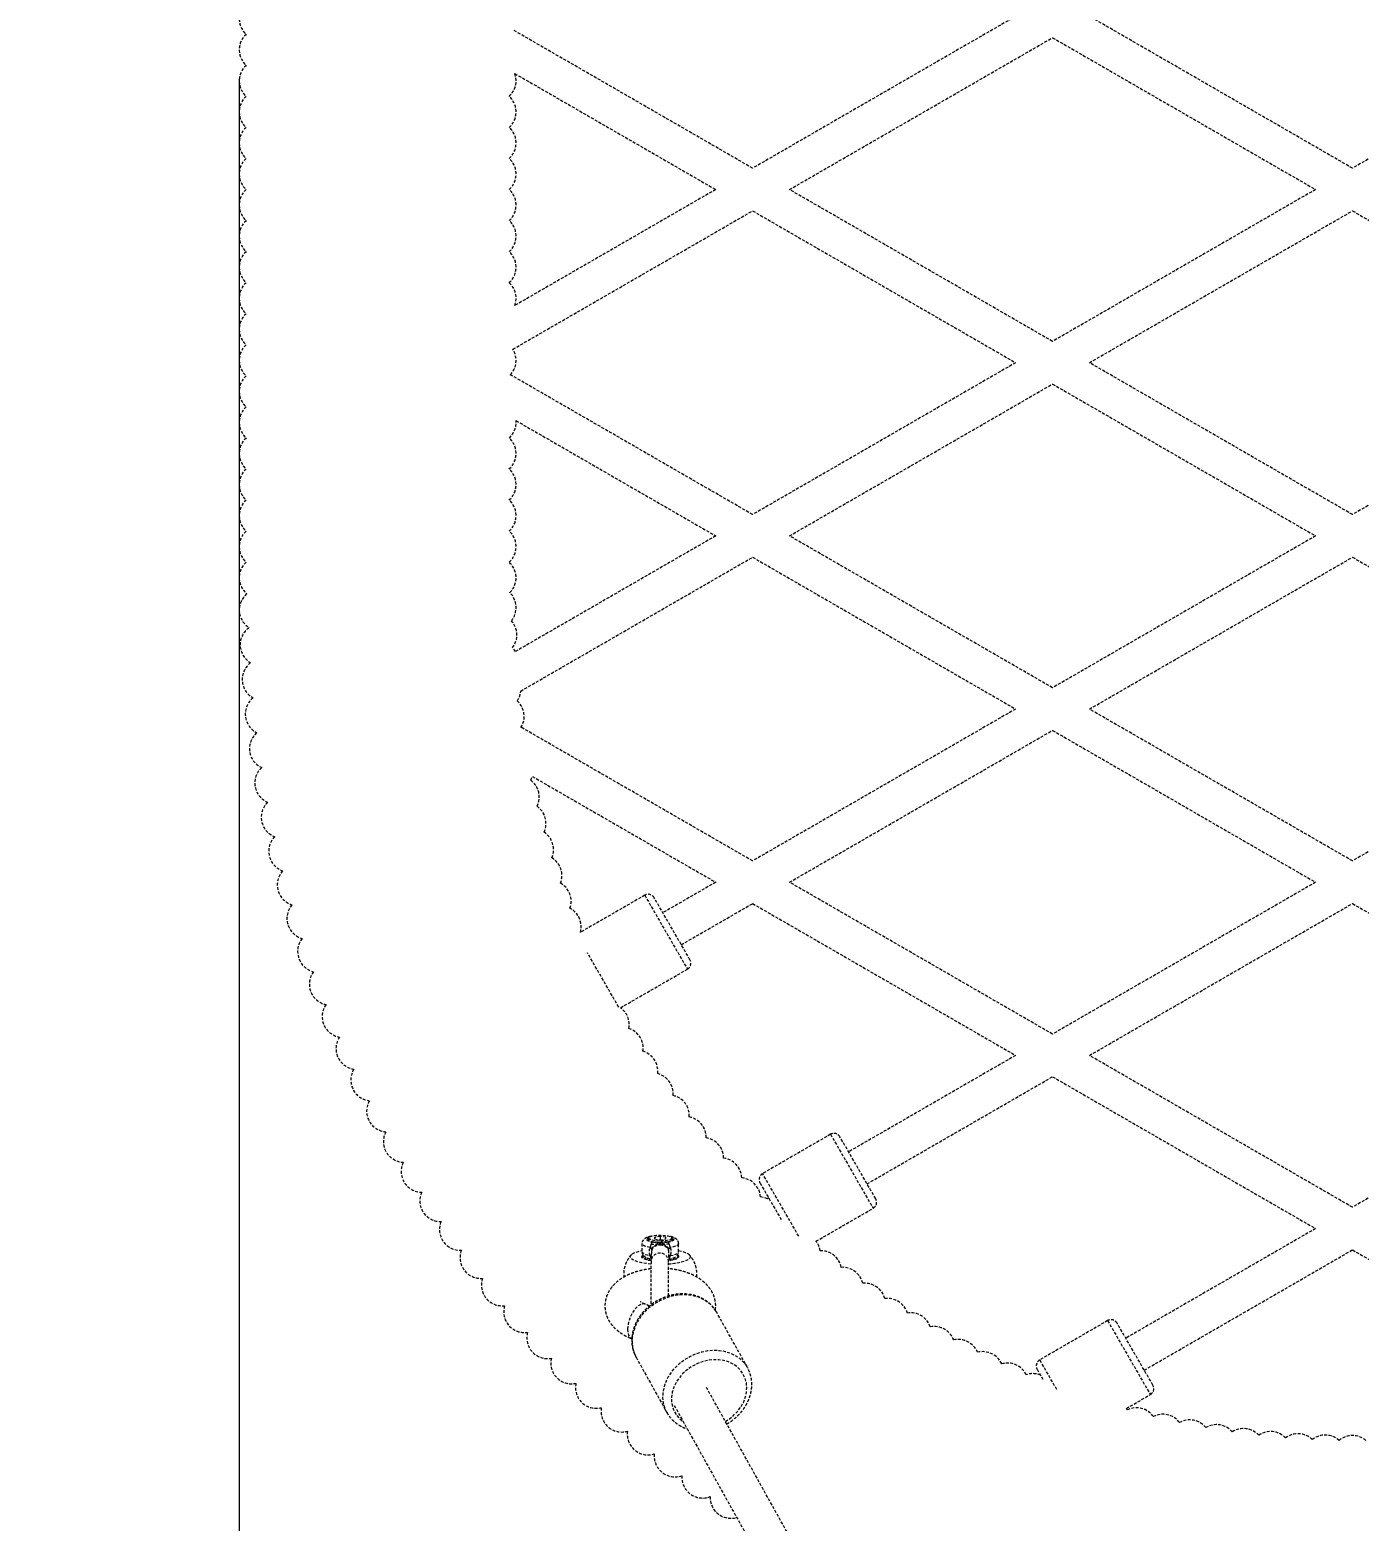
# Model space of a CAD drawing. Header units: millimetres. Extents: x -4197 to 3701, y -3900 to 3375.
# Drawn here: x -375 to 202, y -431 to 215 of the extents above; entities that cross this region are included whole.
import ezdxf

# ---------------------------------------------------------------- set-up
doc = ezdxf.new("R2010")
doc.units = ezdxf.units.MM
doc.linetypes.add('HIDDEN', pattern=[1.905, 1.27, -0.635])
for name, color, linetype in [('DIKOM_ОБЪЕКТ', 7, 'Continuous'), ('DIKOM_РАЗМЕР_ЗОНА', 7, 'Continuous'), ('DIKOM_РАЗМЕР_ОБЪЕКТА', 7, 'Continuous')]:
    doc.layers.add(name, color=color, linetype=linetype)
doc.styles.add('style1', font='arialbd.ttf', dxfattribs={"width": 0.8})
doc.dimstyles.new('1-50', dxfattribs={"dimtxt": 300, "dimasz": 200, "dimexe": 100, "dimexo": 0, "dimgap": 100, "dimtad": 1, "dimtxsty": 'style1', "dimcen": 200, "dimclrd": 7, "dimclre": 7, "dimclrt": 7, "dimadec": 1, "dimazin": 2, "dimtfac": 1, "dimtmove": 0, "dimatfit": 2, "dimfxl": 0, "dimlwd": 25, "dimlwe": 18, "dimarcsym": 0})

# ---------------------------------------------------------------- blocks, each defined once
blk = doc.blocks.new('*D0')
at = {"layer": 'Defpoints', "color": 0, "transparency": 16777216}
for p in [(-3303.28, 145.88), (3700.72, 145.88), (-3303.28, -3799.98)]:
    blk.add_point(p, dxfattribs=at)
at = {"layer": 'DIKOM_РАЗМЕР_ЗОНА', "color": 7, "lineweight": 18, "transparency": 16777216}
for p, q in [((-3303.28, 145.88), (-3303.28, -3899.98)), ((3700.72, 145.88), (3700.72, -3899.98))]:
    blk.add_line(p, q, dxfattribs=at)
at = {"layer": 'DIKOM_РАЗМЕР_ЗОНА', "color": 7, "lineweight": 25, "transparency": 16777216}
blk.add_line((3500.72, -3799.98), (-3103.28, -3799.98), dxfattribs=at)
at = {"layer": 'DIKOM_РАЗМЕР_ЗОНА', "color": 7, "transparency": 16777216}
for points in [[(-3103.28, -3766.65), (-3103.28, -3833.31), (-3303.28, -3799.98)], [(3500.72, -3766.65), (3500.72, -3833.31), (3700.72, -3799.98)]]:
    blk.add_solid(points, dxfattribs=at)
at = {"layer": 'DIKOM_РАЗМЕР_ЗОНА', "color": 7, "transparency": 16777216, "insert": (198.72, -3521.28), "char_height": 300, "attachment_point": 5, "style": 'style1'}
blk.add_mtext('{\\fArial|b0|i0|c204|p34;\\H1.16667x;7005}', dxfattribs=at)
blk = doc.blocks.new('*D1')
at = {"layer": 'Defpoints', "color": 0, "transparency": 16777216}
for p in [(-283.75, 193.76), (681.19, 193.76), (-283.75, -2258.89)]:
    blk.add_point(p, dxfattribs=at)
at = {"layer": 'DIKOM_РАЗМЕР_ОБЪЕКТА', "color": 7, "lineweight": 18, "transparency": 16777216}
for p, q in [((-283.75, 193.76), (-283.75, -2358.89)), ((681.19, 193.76), (681.19, -2358.89))]:
    blk.add_line(p, q, dxfattribs=at)
at = {"layer": 'DIKOM_РАЗМЕР_ОБЪЕКТА', "color": 7, "lineweight": 25, "transparency": 16777216}
blk.add_line((481.19, -2258.89), (-83.75, -2258.89), dxfattribs=at)
at = {"layer": 'DIKOM_РАЗМЕР_ОБЪЕКТА', "color": 7, "transparency": 16777216}
for points in [[(-83.75, -2225.56), (-83.75, -2292.22), (-283.75, -2258.89)], [(481.19, -2225.56), (481.19, -2292.22), (681.19, -2258.89)]]:
    blk.add_solid(points, dxfattribs=at)
at = {"layer": 'DIKOM_РАЗМЕР_ОБЪЕКТА', "color": 7, "transparency": 16777216, "insert": (198.72, -1980.19), "char_height": 300, "attachment_point": 5, "style": 'style1'}
blk.add_mtext('{\\fArial|b0|i0|c204|p34;\\H1.16667x;965}', dxfattribs=at)
blk = doc.blocks.new('*D2')
at = {"layer": 'Defpoints', "color": 0, "transparency": 16777216}
for p in [(-934.08, 1825.38), (198.72, 1825.38), (198.72, -1533.62)]:
    blk.add_point(p, dxfattribs=at)
at = {"layer": 'DIKOM_РАЗМЕР_ОБЪЕКТА', "color": 7, "lineweight": 18, "transparency": 16777216}
for p, q in [((198.72, 1825.38), (-1034.08, 1825.38)), ((198.72, -1533.62), (-1034.08, -1533.62))]:
    blk.add_line(p, q, dxfattribs=at)
at = {"layer": 'DIKOM_РАЗМЕР_ОБЪЕКТА', "color": 7, "lineweight": 25, "transparency": 16777216}
blk.add_line((-934.08, -1333.62), (-934.08, 1625.38), dxfattribs=at)
at = {"layer": 'DIKOM_РАЗМЕР_ОБЪЕКТА', "color": 7, "transparency": 16777216}
for points in [[(-967.42, 1625.38), (-900.75, 1625.38), (-934.08, 1825.38)], [(-967.42, -1333.62), (-900.75, -1333.62), (-934.08, -1533.62)]]:
    blk.add_solid(points, dxfattribs=at)
at = {"layer": 'DIKOM_РАЗМЕР_ОБЪЕКТА', "color": 7, "transparency": 16777216, "insert": (-1212.9, 33.6), "char_height": 300, "attachment_point": 5, "rotation": 90, "style": 'style1'}
blk.add_mtext('{\\fArial|b0|i0|c204|p34;\\H1.16667x;3360}', dxfattribs=at)
blk = doc.blocks.new('*D3')
at = {"layer": 'Defpoints', "color": 0, "transparency": 16777216}
for p in [(-3721.93, 3375.38), (198.72, 3375.38), (198.72, -3083.62)]:
    blk.add_point(p, dxfattribs=at)
at = {"layer": 'DIKOM_РАЗМЕР_ЗОНА', "color": 7, "lineweight": 18, "transparency": 16777216}
for p, q in [((198.72, 3375.38), (-3821.93, 3375.38)), ((198.72, -3083.62), (-3821.93, -3083.62))]:
    blk.add_line(p, q, dxfattribs=at)
at = {"layer": 'DIKOM_РАЗМЕР_ЗОНА', "color": 7, "lineweight": 25, "transparency": 16777216}
blk.add_line((-3721.93, -2883.62), (-3721.93, 3175.38), dxfattribs=at)
at = {"layer": 'DIKOM_РАЗМЕР_ЗОНА', "color": 7, "transparency": 16777216}
for points in [[(-3755.26, 3175.38), (-3688.6, 3175.38), (-3721.93, 3375.38)], [(-3755.26, -2883.62), (-3688.6, -2883.62), (-3721.93, -3083.62)]]:
    blk.add_solid(points, dxfattribs=at)
at = {"layer": 'DIKOM_РАЗМЕР_ЗОНА', "color": 7, "transparency": 16777216, "insert": (-4000.63, 193.17), "char_height": 300, "attachment_point": 5, "rotation": 90, "style": 'style1'}
blk.add_mtext('{\\fArial|b0|i0|c204|p34;\\H1.16667x;6460}', dxfattribs=at)

msp = doc.modelspace()

# ---------------------------------------------------------------- linework, layer by layer
at = {"layer": 'DIKOM_ОБЪЕКТ', "color": 7, "linetype": 'HIDDEN', "lineweight": 15}
for p, q in [((52.719, 220.941), (-61.281, 155.123)), ((198.719, 155.123), (84.719, 220.941)), ((312.719, 220.941), (198.719, 155.123)), ((-61.281, 155.123), (-165.171, 215.104)), ((-45.281, 145.885), (68.719, 211.703)), ((68.719, 211.703), (182.719, 145.885)), ((-164.358, 196.159), (-77.281, 145.885)), ((-77.281, 145.885), (-164.358, 95.611)), ((68.719, 80.067), (-45.281, 145.885)), ((182.719, 145.885), (68.719, 80.067)), ((-165.171, 76.666), (-61.281, 136.647)), ((-61.281, 136.647), (52.719, 70.829)), ((84.719, 70.829), (198.719, 136.647)), ((198.719, 136.647), (312.719, 70.829)), ((-61.281, 5.012), (-166.284, 65.635)), ((52.719, 70.829), (-61.281, 5.012)), ((198.719, 5.012), (84.719, 70.829)), ((312.719, 70.829), (198.719, 5.012)), ((-45.281, -4.226), (68.719, 61.592)), ((68.719, 61.592), (182.719, -4.226)), ((-163.816, 45.735), (-77.281, -4.226)), ((-77.281, -4.226), (-164.05, -54.323)), ((68.719, -70.044), (-45.281, -4.226)), ((182.719, -4.226), (68.719, -70.044)), ((-161.747, -71.468), (-61.281, -13.464)), ((-61.281, -13.464), (52.719, -79.282)), ((84.719, -79.282), (198.719, -13.464)), ((198.719, -13.464), (312.719, -79.282)), ((52.719, -79.282), (-61.281, -145.1)), ((198.719, -145.1), (84.719, -79.282)), ((312.719, -79.282), (198.719, -145.1)), ((-61.281, -145.1), (-161.608, -87.176)), ((-45.281, -154.337), (68.719, -88.519)), ((68.719, -88.519), (182.719, -154.337)), ((-156.707, -108.481), (-77.281, -154.337)), ((-77.281, -154.337), (-100.187, -167.562)), ((68.719, -220.155), (-45.281, -154.337)), ((182.719, -154.337), (68.719, -220.155)), ((-108.035, -159.969), (-135.922, -176.069)), ((-108.035, -159.969), (-89.535, -192.012)), ((-88.437, -187.914), (-103.937, -161.067)), ((-92.187, -181.418), (-61.281, -163.575)), ((-61.281, -163.575), (52.719, -229.393)), ((84.719, -229.393), (198.719, -163.575)), ((198.719, -163.575), (312.719, -229.393)), ((-119.303, -208.451), (-132.889, -184.92)), ((-118.524, -208.748), (-89.535, -192.012)), ((52.719, -229.393), (-19.668, -271.185)), ((198.719, -295.211), (84.719, -229.393)), ((312.719, -229.393), (198.719, -295.211)), ((-11.668, -285.042), (68.719, -238.63)), ((68.719, -238.63), (182.719, -304.448)), ((-27.516, -263.592), (-56.961, -280.592)), ((-27.516, -263.592), (-9.016, -295.635)), ((-7.918, -291.537), (-23.418, -264.69)), ((-41.279, -307.755), (-56.961, -280.592)), ((-58.059, -284.69), (-48.902, -300.55)), ((-54.309, -291.185), (-54.829, -291.485)), ((-33.803, -309.946), (-9.016, -295.635)), ((-106.281, -308.564), (-106.281, -309.53)), ((-106.258, -309.652), (-106.281, -309.53)), ((-103.718, -308.192), (-103.743, -308.924)), ((-103.743, -308.924), (-101.306, -309.296)), ((-101.255, -307.831), (-103.718, -308.192)), ((-103.718, -308.928), (-103.718, -308.192)), ((-101.306, -309.296), (-98.844, -308.935)), ((-98.818, -308.203), (-101.255, -307.831)), ((-101.255, -309.288), (-101.255, -307.831)), ((-98.844, -308.935), (-98.818, -308.203)), ((-96.281, -309.541), (-96.303, -309.652)), ((-96.281, -309.53), (-96.281, -308.564)), ((182.719, -304.448), (100.463, -351.939)), ((-109.231, -310.978), (-109.231, -314.456)), ((-109.031, -316.388), (-109.031, -317.143)), ((-105.151, -314.685), (-105.289, -318.654)), ((-97.694, -318.918), (-97.556, -314.943)), ((-93.531, -317.143), (-93.531, -316.388)), ((-93.331, -314.456), (-93.331, -310.978)), ((108.463, -365.795), (198.719, -313.686)), ((198.719, -313.686), (288.975, -365.795)), ((-97.353, -317.434), (-97.645, -317.513)), ((-76.849, -340.736), (-77.008, -340.459)), ((-63.476, -364.72), (-76.849, -340.736)), ((92.615, -344.345), (63.17, -361.345)), ((92.615, -344.345), (111.115, -376.388)), ((112.213, -372.29), (96.713, -345.443)), ((-111.785, -360.216), (-98.412, -384.2)), ((70.594, -374.204), (63.17, -361.345)), ((-63.476, -364.72), (-63.348, -364.955)), ((62.072, -365.443), (64.508, -369.662)), ((189.287, -858.537), (-81.284, -373.295)), ((-95.258, -381.087), (175.313, -866.329)), ((100.734, -382.382), (111.115, -376.388)), ((101.181, -383.001), (100.734, -382.382))]:
    msp.add_line(p, q, dxfattribs=at)
at = {"layer": 'DIKOM_ОБЪЕКТ', "color": 7, "linetype": 'HIDDEN', "lineweight": 15, "flags": 128}
for points in [[(-164.05, -54.323), (-164.333, -53.879), (-165.345, -52.643)], [(-157.402, -110.12), (-156.763, -108.655), (-156.707, -108.481)], [(-54.829, -291.485), (-56.28, -290.994), (-57.86, -290.752)], [(-105.924, -308.084), (-106.544, -308.329), (-107.058, -308.678), (-107.231, -309.049), (-107.054, -309.42), (-106.536, -309.769), (-105.71, -310.075), (-104.622, -310.321)], [(-106.781, -309.034), (-106.58, -308.666), (-106.258, -308.441)], [(-96.303, -308.441), (-95.956, -308.691), (-95.781, -309.059), (-95.981, -309.427), (-96.543, -309.769), (-97.427, -310.062), (-98.574, -310.286), (-99.905, -310.425), (-101.33, -310.47), (-102.752, -310.418), (-104.073, -310.273), (-105.205, -310.044), (-106.068, -309.747), (-106.606, -309.403), (-106.781, -309.034), (-106.781, -309.034)], [(-96.281, -308.575), (-96.478, -308.924), (-97.032, -309.246), (-97.901, -309.517), (-99.02, -309.718), (-100.307, -309.833), (-101.667, -309.854), (-102.997, -309.779), (-104.201, -309.614), (-105.187, -309.371), (-105.885, -309.069), (-106.24, -308.728), (-106.228, -308.376), (-105.849, -308.037), (-105.131, -307.738), (-104.127, -307.5), (-102.913, -307.34), (-101.577, -307.272), (-100.22, -307.299), (-98.941, -307.42), (-97.835, -307.626), (-96.986, -307.901), (-96.454, -308.226), (-96.281, -308.575)], [(-98.028, -310.336), (-96.924, -310.095), (-96.076, -309.793), (-95.535, -309.446), (-95.332, -309.076), (-95.479, -308.705), (-95.968, -308.353), (-96.637, -308.084)], [(-105.333, -319.826), (-105.518, -319.81), (-107.491, -319.585), (-109.293, -319.279), (-110.875, -318.9), (-112.193, -318.458), (-113.21, -317.966), (-113.9, -317.438), (-114.243, -316.887), (-114.229, -316.329), (-113.859, -315.779), (-113.143, -315.253), (-112.101, -314.764), (-110.762, -314.327), (-109.231, -313.967)], [(-109.281, -316.629), (-109.094, -316.184), (-108.854, -315.962)], [(-105.281, -318.422), (-106.46, -318.207), (-107.65, -317.882), (-108.541, -317.498), (-109.094, -317.074), (-109.281, -316.629)], [(-105.745, -312.681), (-107.034, -312.398), (-108.063, -312.052), (-108.786, -311.657), (-109.171, -311.231), (-109.231, -310.981)], [(-109.231, -314.456), (-109.171, -314.708), (-108.786, -315.134), (-108.063, -315.529), (-107.034, -315.876), (-105.745, -316.158)], [(-108.837, -315.941), (-108.995, -316.195), (-108.974, -316.629), (-108.594, -317.051), (-107.872, -317.443), (-106.841, -317.785), (-105.551, -318.062), (-105.27, -318.107)], [(-93.331, -313.967), (-91.8, -314.327), (-90.46, -314.764), (-89.418, -315.253), (-88.703, -315.779), (-88.333, -316.329), (-88.319, -316.887), (-88.662, -317.438), (-89.351, -317.966), (-90.369, -318.458), (-91.687, -318.9), (-93.268, -319.279), (-95.07, -319.585), (-97.043, -319.81), (-97.686, -319.863)], [(-93.707, -315.962), (-93.7, -315.968), (-93.328, -316.405), (-93.328, -316.853), (-93.7, -317.29), (-94.426, -317.697), (-95.473, -318.053), (-96.791, -318.343), (-97.678, -318.478)], [(-97.667, -318.162), (-97.566, -318.148), (-96.191, -317.9), (-95.054, -317.582), (-94.207, -317.207), (-93.692, -316.795), (-93.531, -316.363), (-93.725, -315.942)], [(-93.331, -310.98), (-93.41, -311.268), (-93.823, -311.691), (-94.574, -312.083), (-95.627, -312.425), (-96.935, -312.701)], [(-96.935, -316.179), (-95.627, -315.902), (-94.574, -315.56), (-93.823, -315.169), (-93.41, -314.745), (-93.331, -314.456)], [(-77.008, -340.459), (-77.366, -339.885), (-78.721, -338.152), (-80.354, -336.639), (-82.237, -335.373), (-84.336, -334.377), (-86.612, -333.667), (-89.026, -333.258), (-91.534, -333.156), (-94.092, -333.363), (-96.654, -333.876), (-99.175, -334.684), (-101.608, -335.775), (-103.912, -337.128), (-106.044, -338.719), (-107.967, -340.519), (-109.646, -342.498), (-111.052, -344.619), (-112.16, -346.844), (-112.948, -349.134), (-113.405, -351.448), (-113.521, -353.745), (-113.294, -355.984), (-112.728, -358.124), (-111.834, -360.128), (-111.785, -360.216)], [(-107.877, -337.231), (-108.073, -337.167), (-108.975, -337.117), (-109.959, -337.422), (-110.978, -338.068), (-111.985, -339.024), (-112.934, -340.245), (-113.779, -341.676), (-114.481, -343.248), (-115.007, -344.889), (-115.333, -346.521), (-115.443, -348.068)], [(-115.443, -348.068), (-115.333, -349.458), (-115.007, -350.626), (-114.481, -351.517), (-113.779, -352.09), (-113.568, -352.185)], [(-98.471, -384.093), (-99.355, -382.108), (-99.92, -379.968), (-100.147, -377.729), (-100.031, -375.432), (-99.575, -373.118), (-98.786, -370.828), (-97.679, -368.603), (-96.273, -366.482), (-94.594, -364.503), (-92.671, -362.702), (-90.538, -361.111), (-88.235, -359.759), (-85.801, -358.668), (-83.281, -357.859), (-80.719, -357.347), (-78.161, -357.14), (-75.652, -357.242), (-73.239, -357.651), (-70.962, -358.361), (-68.864, -359.357), (-66.981, -360.623), (-65.347, -362.136), (-63.992, -363.869), (-63.476, -364.72)], [(-73.082, -388.004), (-71.495, -386.993), (-69.567, -385.455), (-67.864, -383.715), (-66.422, -381.81), (-65.272, -379.78), (-64.437, -377.669), (-63.937, -375.521), (-63.781, -373.383), (-63.974, -371.299), (-64.51, -369.315), (-65.379, -367.472), (-66.561, -365.81), (-68.033, -364.365), (-69.761, -363.167), (-71.71, -362.241), (-73.839, -361.608), (-76.1, -361.28), (-78.448, -361.265), (-80.83, -361.564), (-83.197, -362.169), (-85.499, -363.069), (-87.685, -364.243), (-89.71, -365.666), (-91.53, -367.309), (-93.107, -369.137), (-94.407, -371.11), (-95.402, -373.186), (-96.071, -375.321), (-96.4, -377.47), (-96.381, -379.587), (-96.016, -381.626), (-95.312, -383.545), (-94.283, -385.301), (-92.953, -386.859), (-91.349, -388.185), (-91.271, -388.238)]]:
    msp.add_lwpolyline(points, dxfattribs=at)
at = {"layer": 'DIKOM_ОБЪЕКТ', "color": 7, "linetype": 'HIDDEN', "lineweight": 15}
for centre, radius, start, end in [((-274.781, 219.908), 9, 131.610133, 228.389867), ((-274.781, 206.449), 9, 131.610133, 228.395353), ((-274.781, 192.99), 9, 131.604647, 228.395353), ((-172.781, 192.99), 9, 311.604647, 20.615994), ((-274.781, 179.531), 9, 131.604647, 228.389867), ((-172.781, 179.531), 9, 311.610133, 48.395353), ((-274.781, 166.072), 9, 131.610133, 228.389867), ((-172.781, 166.072), 9, 311.610133, 48.389867), ((-274.781, 152.614), 9, 131.610133, 228.389867), ((-172.781, 152.614), 9, 311.610133, 48.389867), ((-274.781, 139.156), 9, 131.610133, 228.389867), ((-172.781, 139.156), 9, 311.610133, 48.389867), ((-274.781, 125.698), 9, 131.610133, 228.389867), ((-172.781, 125.698), 9, 311.610133, 48.389867), ((-274.781, 112.239), 9, 131.610133, 228.395353), ((-172.781, 112.239), 9, 311.604647, 48.389867), ((-274.781, 98.78), 9, 131.604647, 228.395353), ((-172.781, 98.78), 9, 339.385206, 48.395353), ((-274.781, 85.321), 9, 131.604647, 228.389867), ((-274.781, 71.862), 9, 131.610133, 228.389867), ((-172.781, 71.862), 9, 316.217461, 32.262436), ((-274.781, 58.404), 9, 131.610133, 228.389867), ((-274.781, 44.946), 9, 131.610133, 228.389867), ((-172.781, 44.946), 9, 311.610133, 5.031488), ((-274.781, 31.488), 9, 131.610133, 228.389867), ((-172.781, 31.487), 9, 311.610133, 48.389867), ((-274.781, 18.029), 9, 131.610133, 228.395353), ((-172.781, 18.029), 9, 311.604647, 48.389867), ((-274.781, 4.57), 9, 131.604647, 228.395353), ((-172.781, 4.57), 9, 311.604647, 48.395353), ((-274.781, -8.889), 9, 131.604647, 228.384073), ((-172.781, -8.89), 9, 311.615927, 48.395353), ((-274.781, -22.346), 9, 131.615927, 230.959205), ((-172.781, -22.347), 9, 314.043647, 48.384073), ((-274.758, -36.308), 9, 129.230496, 238.415615), ((-172.763, -35.303), 9, 320.388301, 46.116942), ((-274.369, -51.389), 9, 124.541047, 240.242599), ((-172.458, -47.129), 9, 322.214855, 42.567955), ((-273.499, -66.448), 9, 126.373167, 242.040136), ((-272.15, -81.468), 9, 128.224489, 243.880682), ((-170.717, -70.729), 9, 325.85119, 355.291261), ((-169.283, -82.476), 9, 327.680171, 48.061385), ((-270.323, -96.44), 9, 130.031854, 245.699056), ((-268.02, -111.345), 9, 131.863756, 247.529359), ((-162.751, -117.358), 9, 333.153516, 53.536662), ((-265.244, -126.171), 9, 133.683695, 249.355831), ((-159.837, -128.827), 9, 334.977506, 55.3603), ((-261.997, -140.9), 9, 135.5076, 251.178302), ((-156.559, -140.198), 9, 336.810384, 57.186644), ((-152.921, -151.457), 9, 338.625575, 59.003857), ((-258.283, -155.518), 9, 137.335476, 253.00554), ((-148.925, -162.596), 9, 340.452546, 60.838832), ((-106.535, -162.567), 3, 30, 120), ((-254.105, -170.011), 9, 139.158572, 254.816804), ((-144.577, -173.602), 9, 344.093254, 62.662325), ((-249.468, -184.361), 9, 140.997399, 256.659293), ((-244.375, -198.559), 9, 142.805077, 258.481464), ((-91.035, -189.414), 3, 300, 30), ((-238.833, -212.587), 9, 144.633369, 260.298814), ((-123.751, -216.075), 9, 349.580589, 54.490003), ((-117.713, -226.251), 9, 351.402913, 71.785409), ((-232.848, -226.43), 9, 146.466258, 262.128456), ((-111.353, -236.231), 9, 353.22775, 73.613408), ((-226.424, -240.076), 9, 148.286789, 263.955769), ((-104.679, -246.003), 9, 355.059337, 75.439011), ((-219.569, -253.511), 9, 150.109788, 265.775077), ((-97.697, -255.557), 9, 356.881882, 77.257642), ((-90.415, -264.883), 9, 358.699808, 79.08517), ((-212.29, -266.72), 9, 151.940716, 267.602666), ((-26.016, -266.19), 3, 30, 120), ((-82.838, -273.975), 9, 0.531914, 80.917674), ((-204.593, -279.691), 9, 153.763294, 269.43282), ((-74.976, -282.819), 9, 2.355245, 82.736012), ((-66.836, -291.409), 9, 4.182153, 84.56294), ((-55.461, -283.19), 3, 120, 210), ((-196.487, -292.411), 9, 155.583463, 271.258714), ((-10.516, -293.037), 3, 300, 30), ((-187.98, -304.866), 9, 157.408009, 273.072424), ((-40.836, -315.562), 9, 9.660828, 38.611161), ((-179.082, -317.043), 9, 159.244518, 274.901844), ((-101.495, -318.878), 3.801, 359.380673, 176.627682), ((-31.671, -323.047), 9, 11.478576, 91.858315), ((-22.272, -330.237), 9, 13.307549, 93.690786), ((-169.8, -328.93), 9, 161.06517, 276.739886), ((-12.649, -337.124), 9, 15.131194, 95.512164), ((-2.812, -343.701), 9, 16.95609, 97.338785), ((-160.143, -340.518), 9, 162.877557, 278.552993), ((7.231, -349.962), 9, 18.781163, 99.164219), ((17.467, -355.899), 9, 20.609352, 100.98949), ((94.115, -346.943), 3, 30, 120), ((-150.122, -351.79), 9, 164.714895, 280.381288), ((27.887, -361.507), 9, 22.431772, 102.811537), ((-139.748, -362.738), 9, 166.536858, 282.203289), ((38.48, -366.781), 9, 24.255604, 104.639338), ((64.67, -363.943), 3, 120, 210), ((49.237, -371.714), 9, 26.088099, 106.465875), ((60.143, -376.302), 9, 67.919756, 108.283527), ((-129.031, -373.35), 9, 168.365117, 284.02167), ((109.615, -373.79), 3, 300, 30), ((-117.981, -383.614), 9, 170.196792, 285.865811), ((105.069, -391.117), 9, 35.208362, 115.594674), ((116.566, -393.918), 9, 37.039814, 117.414866), ((128.146, -396.35), 9, 38.855445, 119.233461), ((-106.608, -393.523), 9, 172.002965, 287.672786), ((139.799, -398.413), 9, 40.684453, 121.067986), ((151.511, -400.103), 9, 42.509564, 122.88934), ((163.27, -401.42), 9, 44.330684, 124.71445), ((175.067, -402.361), 9, 46.164483, 126.5437), ((186.886, -402.927), 9, 47.979124, 128.360102), ((198.719, -403.115), 9, 49.808621, 130.195728), ((-94.928, -403.063), 9, 173.846318, 289.510849), ((-82.948, -412.228), 9, 175.658476, 291.329342), ((-70.683, -421.006), 9, 177.490333, 286.151052)]:
    msp.add_arc(centre, radius, start, end, dxfattribs=at)
for points, knots in [([(-105.128, -307.778), (-105.342, -307.816), (-106.016, -307.933), (-106.95, -308.231), (-107.834, -308.649), (-108.517, -309.191), (-108.98, -309.831), (-109.234, -310.476), (-109.204, -310.871), (-109.196, -310.989)], [0, 0, 0, 0, 0.10176094, 0.31942126, 0.53335556, 0.67590255, 0.81057121, 0.9430873, 1, 1, 1, 1]), ([(-93.352, -310.985), (-93.345, -310.936), (-93.299, -310.606), (-93.499, -310.013), (-93.898, -309.356), (-94.446, -308.853), (-95.139, -308.433), (-96.059, -308.086), (-96.807, -307.867), (-97.276, -307.795), (-97.293, -307.793)], [0, 0, 0, 0, 0.0240784, 0.1639177, 0.292196, 0.4246323, 0.5786252, 0.7792588, 0.9919606, 1, 1, 1, 1]), ([(-113.807, -315.762), (-114.066, -316.04), (-114.739, -316.762), (-115.603, -318.125), (-116.383, -319.795), (-116.908, -321.584), (-117.132, -323.474), (-117.17, -324.787), (-117.045, -325.45), (-117.043, -325.459)], [0, 0, 0, 0, 0.1085096, 0.2816083, 0.4562632, 0.6319504, 0.8082716, 0.9974001, 1, 1, 1, 1]), ([(-109.196, -314.451), (-109.2, -314.616), (-109.211, -315.055), (-108.924, -315.7), (-108.463, -316.29), (-107.868, -316.752), (-107.076, -317.151), (-106.216, -317.449), (-105.508, -317.582), (-105.254, -317.63)], [0, 0, 0, 0, 0.0803199, 0.2143352, 0.3425276, 0.4812631, 0.6504299, 0.8744245, 1, 1, 1, 1]), ([(-105.745, -316.158), (-105.793, -315.954), (-105.867, -315.631), (-105.987, -314.763), (-105.999, -313.77), (-105.814, -312.977), (-105.745, -312.681)], [0, 0, 0, 0, 0.172745, 0.2740289, 0.7292513, 1, 1, 1, 1]), ([(-105.32, -311.207), (-105.369, -311.347), (-105.461, -311.611), (-105.567, -312.021), (-105.654, -312.382), (-105.716, -312.586), (-105.745, -312.681)], [0, 0, 0, 0, 0.3007617, 0.5660392, 0.7979863, 1, 1, 1, 1]), ([(-105.12, -313.161), (-105.206, -313.046), (-105.358, -312.842), (-105.627, -312.73), (-105.745, -312.681)], [0, 0, 0, 0, 0.561293, 1, 1, 1, 1]), ([(-105.745, -316.158), (-105.627, -316.156), (-105.358, -316.149), (-105.206, -316.09), (-105.12, -316.056)], [0, 0, 0, 0, 0.4387049, 1, 1, 1, 1]), ([(-105.745, -316.158), (-105.716, -316.261), (-105.654, -316.48), (-105.567, -316.813), (-105.461, -317.15), (-105.369, -317.323), (-105.32, -317.415)], [0, 0, 0, 0, 0.2020137, 0.4339608, 0.6992383, 1, 1, 1, 1]), ([(-104.622, -310.321), (-104.689, -310.357), (-104.823, -310.43), (-105.011, -310.63), (-105.183, -310.886), (-105.274, -311.1), (-105.32, -311.207)], [0, 0, 0, 0, 0.2499096, 0.4998801, 0.7499113, 1, 1, 1, 1]), ([(-105.32, -311.207), (-104.637, -311.18), (-103.37, -311.13), (-101.987, -311.111), (-101.35, -311.102)], [0, 0, 0, 0, 0.5393619, 1, 1, 1, 1]), ([(-104.967, -313.713), (-105.029, -313.896), (-105.13, -314.195), (-105.127, -314.549), (-105.126, -314.686)], [0, 0, 0, 0, 0.6125053, 1, 1, 1, 1]), ([(-105.12, -313.161), (-104.868, -312.864), (-104.385, -312.296), (-103.383, -311.559), (-102.341, -311.176), (-101.686, -311.127), (-101.35, -311.102)], [0, 0, 0, 0, 0.3035017, 0.5804423, 0.7843436, 1, 1, 1, 1]), ([(-104.967, -313.713), (-104.963, -313.628), (-104.955, -313.458), (-105.065, -313.26), (-105.12, -313.161)], [0, 0, 0, 0, 0.4987116, 1, 1, 1, 1]), ([(-104.967, -313.713), (-104.751, -313.298), (-104.375, -312.576), (-103.377, -311.889), (-102.385, -311.516), (-101.691, -311.475), (-101.364, -311.455)], [0, 0, 0, 0, 0.3310684, 0.5744456, 0.7996743, 1, 1, 1, 1]), ([(-101.334, -310.595), (-101.913, -310.581), (-103.089, -310.555), (-104.106, -310.4), (-104.622, -310.321)], [0, 0, 0, 0, 0.4923384, 1, 1, 1, 1]), ([(-101.364, -311.455), (-101.362, -311.409), (-101.357, -311.319), (-101.353, -311.174), (-101.35, -311.102)], [0, 0, 0, 0, 0.5052293, 1, 1, 1, 1]), ([(-101.364, -311.455), (-101.038, -311.476), (-100.343, -311.521), (-99.348, -311.898), (-98.344, -312.59), (-97.963, -313.313), (-97.743, -313.73)], [0, 0, 0, 0, 0.20031373, 0.42555435, 0.66890548, 1, 1, 1, 1]), ([(-101.334, -310.595), (-101.337, -310.702), (-101.343, -310.899), (-101.348, -311.038), (-101.35, -311.102)], [0, 0, 0, 0, 0.5421545, 1, 1, 1, 1]), ([(-97.573, -313.178), (-97.829, -312.88), (-98.319, -312.31), (-99.322, -311.568), (-100.363, -311.18), (-101.015, -311.128), (-101.35, -311.102)], [0, 0, 0, 0, 0.3035037, 0.5804447, 0.7843454, 1, 1, 1, 1]), ([(-97.353, -311.225), (-98.042, -311.195), (-99.321, -311.139), (-100.71, -311.114), (-101.35, -311.102)], [0, 0, 0, 0, 0.5393601, 1, 1, 1, 1]), ([(-98.028, -310.336), (-98.55, -310.413), (-99.578, -310.563), (-100.755, -310.584), (-101.334, -310.595)], [0, 0, 0, 0, 0.50766158, 1, 1, 1, 1]), ([(-97.353, -311.225), (-97.397, -311.118), (-97.485, -310.904), (-97.651, -310.648), (-97.834, -310.446), (-97.963, -310.373), (-98.028, -310.336)], [0, 0, 0, 0, 0.2500887, 0.5001199, 0.7500904, 1, 1, 1, 1]), ([(-97.743, -313.73), (-97.744, -313.645), (-97.747, -313.475), (-97.631, -313.277), (-97.573, -313.178)], [0, 0, 0, 0, 0.4987135, 1, 1, 1, 1]), ([(-97.561, -314.944), (-97.569, -314.636), (-97.578, -314.301), (-97.669, -313.952), (-97.702, -313.843), (-97.732, -313.761), (-97.743, -313.73)], [0, 0, 0, 0, 0.708951, 0.772067, 0.9130452, 1, 1, 1, 1]), ([(-97.652, -317.706), (-97.537, -317.687), (-96.967, -317.592), (-96.026, -317.349), (-95.052, -316.965), (-94.297, -316.473), (-93.756, -315.892), (-93.391, -315.205), (-93.365, -314.704), (-93.354, -314.482)], [0, 0, 0, 0, 0.05198322, 0.2598471, 0.48293381, 0.63537825, 0.76827794, 0.89725106, 1, 1, 1, 1]), ([(-97.573, -313.178), (-97.485, -313.064), (-97.328, -312.861), (-97.055, -312.75), (-96.935, -312.701)], [0, 0, 0, 0, 0.561298, 1, 1, 1, 1]), ([(-96.935, -316.179), (-97.055, -316.176), (-97.328, -316.168), (-97.485, -316.108), (-97.573, -316.074)], [0, 0, 0, 0, 0.4387095, 1, 1, 1, 1]), ([(-96.935, -312.701), (-96.964, -312.606), (-97.027, -312.402), (-97.113, -312.041), (-97.217, -311.63), (-97.305, -311.366), (-97.353, -311.225)], [0, 0, 0, 0, 0.2020137, 0.4339608, 0.6992383, 1, 1, 1, 1]), ([(-97.353, -317.434), (-97.305, -317.342), (-97.217, -317.17), (-97.113, -316.832), (-97.027, -316.5), (-96.964, -316.281), (-96.935, -316.179)], [0, 0, 0, 0, 0.3007617, 0.5660392, 0.7979863, 1, 1, 1, 1]), ([(-96.935, -312.701), (-96.921, -312.751), (-96.885, -312.883), (-96.742, -313.507), (-96.632, -314.623), (-96.836, -315.667), (-96.935, -316.179)], [0, 0, 0, 0, 0.0465725, 0.12284029, 0.57035282, 1, 1, 1, 1]), ([(-85.519, -325.439), (-85.476, -324.782), (-85.392, -323.478), (-85.665, -321.563), (-86.187, -319.772), (-86.947, -318.152), (-87.79, -316.816), (-88.444, -316.093), (-88.714, -315.794)], [0, 0, 0, 0, 0.1879773, 0.372878, 0.5498226, 0.7199948, 0.8842384, 1, 1, 1, 1]), ([(-105.345, -321.887), (-105.432, -321.893), (-106.429, -321.967), (-108.298, -322.294), (-110.918, -322.883), (-113.444, -323.7), (-115.858, -324.734), (-118.033, -325.958), (-119.925, -327.334), (-121.504, -328.807), (-122.815, -330.396), (-123.855, -332.083), (-124.651, -333.918), (-125.158, -335.878), (-125.335, -337.916), (-125.184, -339.904), (-124.729, -341.809), (-123.996, -343.614), (-123.003, -345.308), (-121.757, -346.891), (-120.257, -348.358), (-118.497, -349.706), (-116.479, -350.916), (-114.788, -351.71), (-113.781, -352.101), (-113.566, -352.185)], [0, 0, 0, 0, 0.00488064, 0.05599666, 0.10764044, 0.16006582, 0.21348175, 0.26791257, 0.31664657, 0.36332552, 0.40784505, 0.4505584, 0.49195777, 0.53707324, 0.58062569, 0.62303744, 0.66482957, 0.70653295, 0.74878334, 0.79222583, 0.83746862, 0.88494076, 0.93464813, 0.98600586, 1, 1, 1, 1]), ([(-105.289, -318.654), (-105.292, -318.762), (-105.302, -319.067), (-105.317, -319.774), (-105.334, -320.873), (-105.349, -322.238), (-105.363, -323.8), (-105.375, -325.528), (-105.385, -327.376), (-105.392, -329.298), (-105.396, -331.243), (-105.398, -333.161), (-105.396, -334.991), (-105.393, -336.481), (-105.389, -337.268), (-105.388, -337.556)], [0, 0, 0, 0, 0.0435238, 0.1240345, 0.2090222, 0.2923686, 0.375193, 0.4578057, 0.5403187, 0.6227832, 0.7052281, 0.7876736, 0.8701332, 0.9526301, 1, 1, 1, 1]), ([(-97.797, -333.7), (-97.797, -333.084), (-97.797, -331.846), (-97.793, -329.917), (-97.787, -327.995), (-97.778, -326.131), (-97.767, -324.378), (-97.754, -322.784), (-97.74, -321.39), (-97.724, -320.246), (-97.708, -319.389), (-97.698, -319.068), (-97.694, -318.918)], [0, 0, 0, 0, 0.1007753, 0.2025049, 0.3042519, 0.4059864, 0.5076782, 0.6092867, 0.710739, 0.8118801, 0.9123164, 1, 1, 1, 1]), ([(-77.457, -339.812), (-77.407, -339.543), (-77.233, -338.62), (-77.278, -337.012), (-77.576, -335.066), (-78.182, -333.21), (-79.051, -331.463), (-80.177, -329.827), (-81.555, -328.304), (-83.19, -326.897), (-85.086, -325.619), (-87.231, -324.488), (-89.589, -323.531), (-92.106, -322.76), (-94.735, -322.207), (-96.628, -321.904), (-97.642, -321.841), (-97.744, -321.835)], [0, 0, 0, 0, 0.0278808, 0.0958272, 0.1624621, 0.2284837, 0.2948878, 0.362692, 0.432905, 0.5063826, 0.5835072, 0.6638024, 0.7459515, 0.8282602, 0.9099738, 0.9910083, 1, 1, 1, 1]), ([(-97.731, -317.714), (-97.705, -317.712), (-97.618, -317.704), (-97.486, -317.616), (-97.397, -317.494), (-97.353, -317.434)], [0, 0, 0, 0, 0.1744746, 0.5871899, 1, 1, 1, 1]), ([(-77.031, -340.445), (-77.377, -339.897), (-78.103, -338.746), (-79.529, -337.216), (-81.203, -335.836), (-83.087, -334.691), (-85.146, -333.793), (-87.352, -333.156), (-89.671, -332.793), (-92.068, -332.709), (-94.503, -332.907), (-96.938, -333.384), (-99.334, -334.133), (-101.652, -335.142), (-103.856, -336.396), (-105.909, -337.876), (-107.781, -339.558), (-109.439, -341.419), (-110.856, -343.429), (-112.007, -345.557), (-112.871, -347.768), (-113.434, -350.026), (-113.683, -352.292), (-113.618, -354.527), (-113.234, -356.687), (-112.601, -358.669), (-111.96, -359.849), (-111.662, -360.398)], [0, 0, 0, 0, 0.035867, 0.0752505, 0.1146845, 0.1542663, 0.1940605, 0.2340923, 0.274351, 0.3148019, 0.3554007, 0.3961052, 0.4368828, 0.4777116, 0.51858, 0.5594823, 0.600414, 0.6413676, 0.6823267, 0.7232618, 0.7641281, 0.8048667, 0.8454129, 0.8857103, 0.9257288, 0.9654792, 1, 1, 1, 1]), ([(-107.879, -337.23), (-108.061, -337.158), (-108.574, -336.953), (-109.223, -336.612), (-109.681, -336.308), (-109.843, -336.142), (-109.814, -336.179), (-109.809, -336.185)], [0, 0, 0, 0, 0.1482809, 0.4180854, 0.6823093, 0.9447073, 1, 1, 1, 1]), ([(-106.014, -338.031), (-106.191, -337.943), (-106.785, -337.645), (-107.427, -337.401), (-107.879, -337.23)], [0, 0, 0, 0, 0.2976304, 1, 1, 1, 1]), ([(-72.471, -389.1), (-72.236, -388.975), (-71.257, -388.453), (-69.672, -387.299), (-67.762, -385.661), (-66.071, -383.823), (-64.613, -381.836), (-63.418, -379.724), (-62.507, -377.524), (-61.896, -375.271), (-61.596, -373.004), (-61.611, -370.761), (-61.947, -368.587), (-62.515, -366.639), (-63.102, -365.492), (-63.361, -364.985)], [0, 0, 0, 0, 0.0262262, 0.1094413, 0.192718, 0.2760425, 0.3593852, 0.4426906, 0.5258725, 0.6088151, 0.6913869, 0.773468, 0.8549865, 0.9359498, 1, 1, 1, 1]), ([(-98.445, -384.072), (-98.354, -384.258), (-97.952, -385.083), (-96.959, -386.392), (-95.487, -387.958), (-93.794, -389.277), (-92.46, -390.058), (-91.339, -390.601), (-90.586, -390.945), (-89.884, -391.149), (-89.603, -391.23)], [0, 0, 0, 0, 0.0539299, 0.2401475, 0.4262011, 0.6125735, 0.7916789, 0.8190321, 0.9275655, 1, 1, 1, 1])]:
    msp.add_open_spline(points, degree=3, knots=knots, dxfattribs=at)

# ---------------------------------------------------------------- dimensions: what is measured, and where the dimension line sits
at = {"layer": 'DIKOM_РАЗМЕР_ЗОНА'}
for base, p1, p2, angle, text, picture, middle in [((-3721.931, 3375.385), (198.719, -3083.615), (198.719, 3375.385), 270, '{\\fArial|b0|i0|c204|p34;\\H1.16667x;6460}', '*D3', (-3721.931, 193.171)), ((-3303.281, -3799.98), (3700.719, 145.885), (-3303.281, 145.885), 180, '{\\fArial|b0|i0|c204|p34;\\H1.16667x;7005}', '*D0', (198.719, -3799.98))]:
    dim = msp.add_linear_dim(base=base, p1=p1, p2=p2, angle=angle, text=text, dimstyle='1-50', dxfattribs=at)
    dim.commit()
    dim.dimension.update_dxf_attribs({"geometry": picture, "text_midpoint": middle, "dimtype": 160})
at = {"layer": 'DIKOM_РАЗМЕР_ОБЪЕКТА'}
for base, p1, p2, angle, text, picture, middle in [((-934.082, 1825.385), (198.719, -1533.615), (198.719, 1825.385), 270, '{\\fArial|b0|i0|c204|p34;\\H1.16667x;3360}', '*D2', (-934.082, 33.597)), ((-283.749, -2258.891), (681.186, 193.758), (-283.749, 193.758), 180, '{\\fArial|b0|i0|c204|p34;\\H1.16667x;965}', '*D1', (198.719, -2258.891))]:
    dim = msp.add_linear_dim(base=base, p1=p1, p2=p2, angle=angle, text=text, dimstyle='1-50', dxfattribs=at)
    dim.commit()
    dim.dimension.update_dxf_attribs({"geometry": picture, "text_midpoint": middle, "dimtype": 160})

doc.saveas('drawing.dxf')
